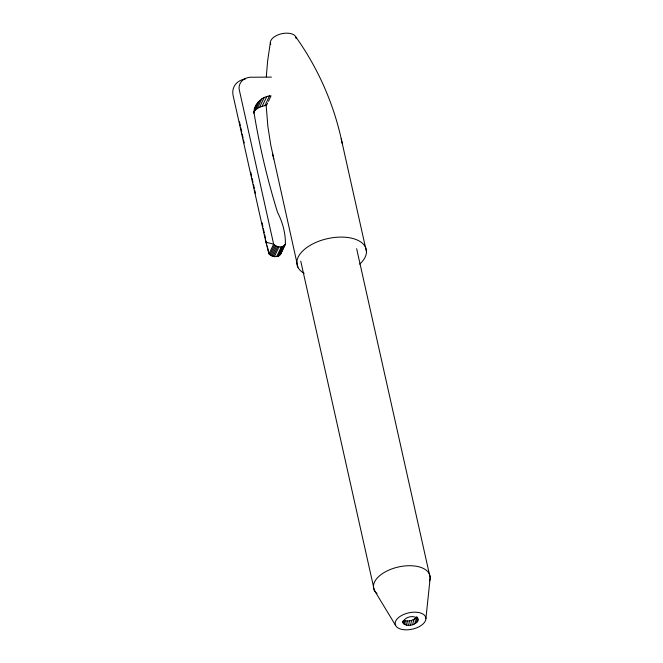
<?xml version="1.0" encoding="UTF-8"?>
<svg xmlns="http://www.w3.org/2000/svg" width="663" height="663" viewBox="0 0 663 663"><rect width="100%" height="100%" fill="white"/><g stroke="black" fill="none" stroke-linecap="round" stroke-linejoin="round"><path stroke-width="0.99" d="M268.416 101.348L271.026 95.787C261.495 96.069 252.744 105.11 254.368 114.856A958.217 747.748 25.3 0 0 277.532 212.334A85.32 66.582 25.3 0 1 285.397 244.141L280.764 253.929L278.709 256.017L274.333 256.697L270.894 255.462L269.004 253.946L265.896 242.177L233.136 95.646A20.611 16.078 25.3 0 1 245.501 78.889M266.294 76.85L267.612 61.021L270.355 42.507M425.895 618.703A15.639 8.354 -12.6 0 0 403.021 614.767A15.639 8.354 -12.6 0 0 402.656 629.552A15.639 8.354 -12.6 0 0 425.895 618.703L430.188 577.78L356.644 248.708M417.798 620.999L417.856 618.828C413.944 614.651 404.737 616.714 402.963 622.143L403.195 623.195C407.007 627.256 414.847 625.292 417.798 620.999L417.027 617.535M254.12 109.238L256.498 104.323M254.178 110.282L257.965 102.276M253.407 113.265L254.244 111.483M253.332 112.064L255.122 110.232L259.755 100.436M255.122 110.232L257.203 108.649L261.835 98.853M257.203 108.649L259.556 107.34L264.189 97.544M259.556 107.34L262.134 106.32L266.766 96.533M262.134 106.32L264.902 105.616L269.534 95.82M269.882 254.758L274.523 244.962L273.637 244.15L265.896 242.177M270.894 255.462L275.526 245.666L274.523 244.962M271.987 256.026L276.62 246.23C279.537 247.523 283.772 247.249 285.397 244.141M273.148 256.44L277.78 246.644M274.333 256.697L278.974 246.901M276.662 256.689L281.303 246.901M277.739 256.44L282.372 246.644M278.709 256.017L283.35 246.222M279.554 255.454L284.187 245.658M280.25 254.749L284.883 244.954M267.603 103.038L266.385 105.574L264.902 105.616M405.101 624.778L404.132 620.452C408.499 621.811 414.184 620.618 416.828 616.673M271.399 77.099L249.901 77.248A16.484 12.862 25.3 0 0 239.094 88.966L273.637 244.15L269.004 253.946L267.197 245.874M275.526 245.666L276.62 246.23M295.764 36.846C317.536 67.344 333.058 102.235 341.23 138.799L366.49 251.907M395.62 625.441L374.297 590.219L300.753 261.147M417.508 617.278L418.088 619.88M416.049 617.8L417.019 622.126M414.831 618.844L415.792 623.179M413.248 619.748L414.218 624.082M411.408 620.444L412.378 624.77M409.452 620.875L410.422 625.209M407.496 621.032L408.466 625.358M405.681 620.883L406.651 625.217M403.145 620.626L403.924 624.09M402.806 621.463L403.195 623.195M266.12 104.862L267.852 126.302L270.728 144.849L297.894 267.172M239.476 121.826L240.371 125.862M240.826 127.876L241.73 131.912M242.177 133.934L243.081 137.962M243.528 139.984L244.208 143.009M250.747 172.256L251.642 176.292M252.097 178.306L253.001 182.342M253.448 184.355L254.352 188.391M254.799 190.405L255.479 193.43M262.018 222.677L262.913 226.713M263.368 228.735L264.272 232.763M264.719 234.785L265.623 238.813M266.07 240.835L266.75 243.86M341.23 138.799L342.29 143.631M272.626 154.065L273.695 158.896M377.04 593.592A28.882 15.431 -12.6 0 1 397.759 567.13A28.882 15.431 -12.6 0 1 429.483 581.153M304.135 273.272A35.437 18.937 -12.6 0 1 307.881 246.793A35.437 18.937 -12.6 0 1 354.821 239.086A35.437 18.937 -12.6 0 1 359.694 264.147M270.753 44.288A13.127 7.011 -12.6 0 1 281.75 33.722A13.127 7.011 -12.6 0 1 296.154 38.636"/></g></svg>
